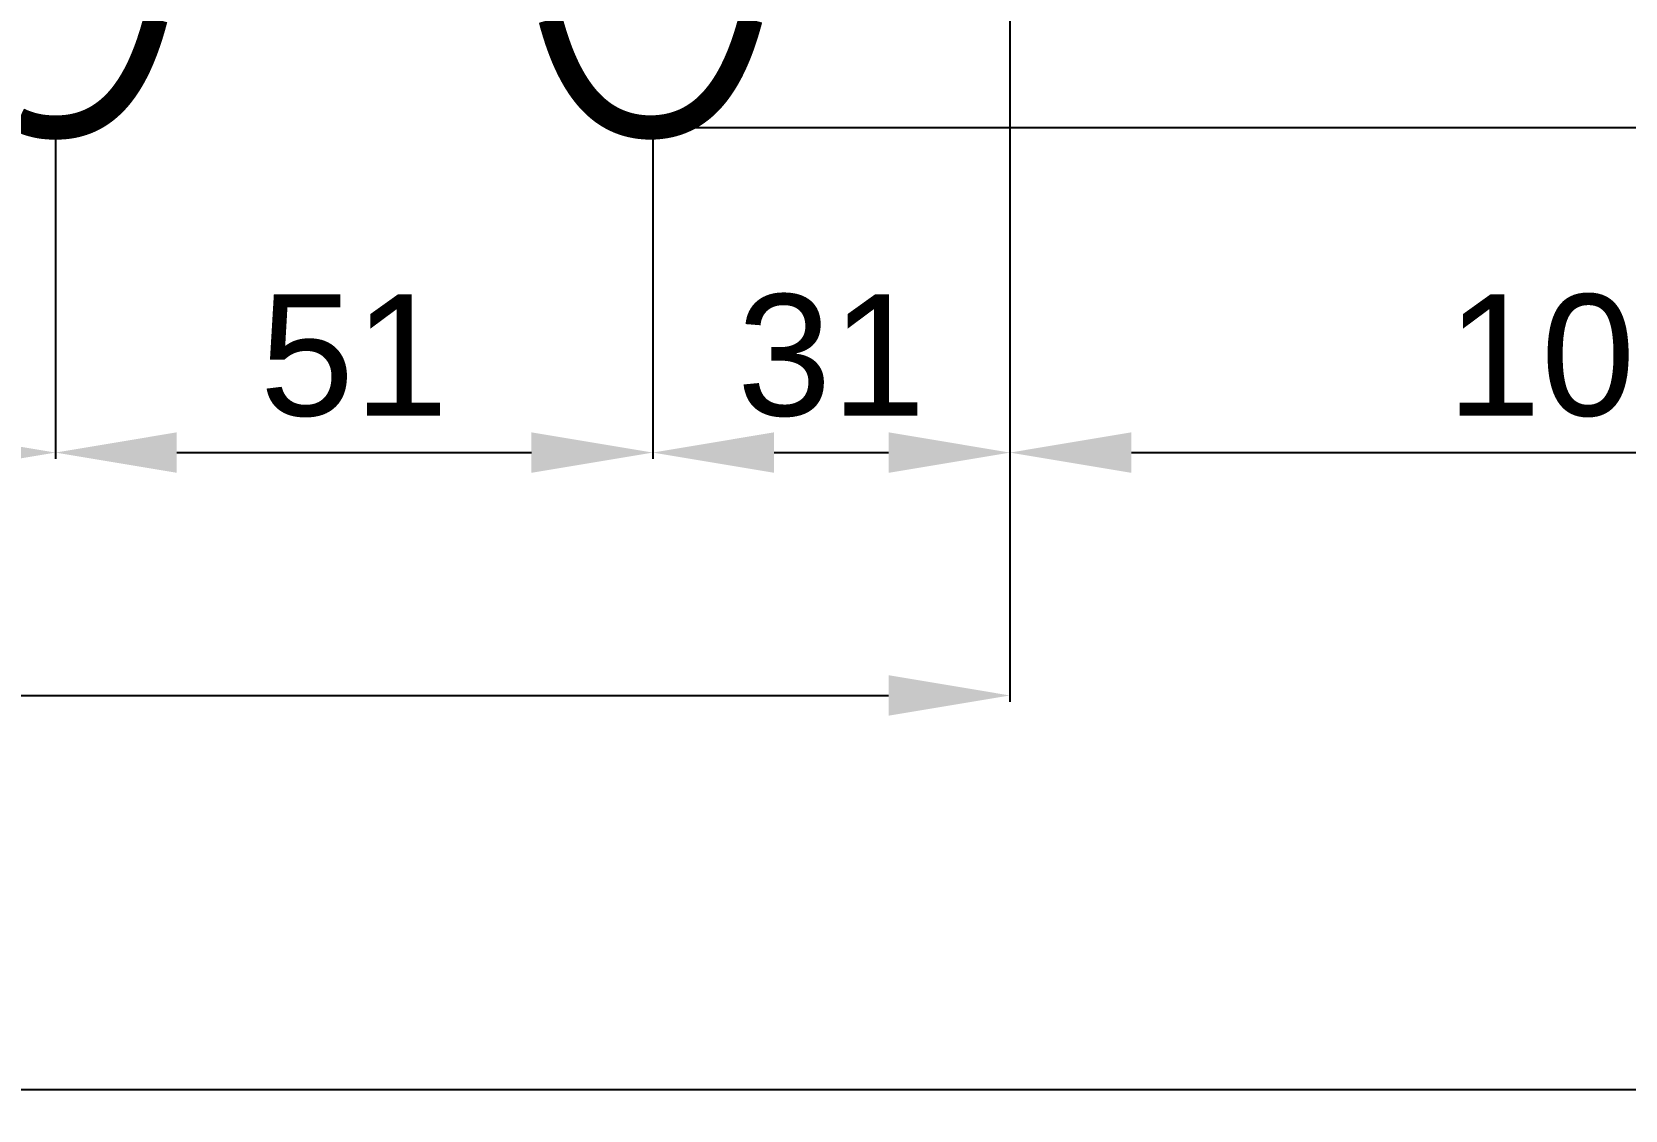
# Model space of a CAD drawing. Header units: inches. Extents: x 0 to 1068, y -53 to 297.
# Drawn here: x 136.11 to 182.04, y 138.3 to 169.38 of the extents above; entities that cross this region are included whole.
import ezdxf

# ---------------------------------------------------------------- set-up
doc = ezdxf.new("R2010")
doc.units = ezdxf.units.IN
doc.header["$MEASUREMENT"] = 0
doc.layers.add('WYMIAROWANIE', color=7, linetype='Continuous')
doc.layers.add('ZAWIESIE 2D', color=250, linetype='Continuous')
doc.styles.get("Standard").update_dxf_attribs({"font": 'arial.ttf', "height": 3.5})
doc.dimstyles.get("Standard").update_dxf_attribs({"dimtxt": 3.5, "dimasz": 3.5, "dimexe": 0.18, "dimexo": 0.0625, "dimgap": 1, "dimtad": 1, "dimdec": 0, "dimdsep": 46, "dimtxsty": 'Standard', "dimcen": 0, "dimclrd": 256, "dimclrt": 256, "dimadec": 0, "dimazin": 2, "dimtfac": 1, "dimtdec": 0, "dimtofl": 0, "dimtmove": 0, "dimatfit": 3, "dimfxl": 1, "dimtolj": 1, "dimtzin": 0, "dimarcsym": 0})

# ---------------------------------------------------------------- blocks, each defined once
blk = doc.blocks.new('*D3')
at = {"layer": 'Defpoints', "color": 0, "lineweight": 18, "transparency": 16777216}
for p in [(92.107, 176.226), (164.308, 175.701), (164.308, 150.252)]:
    blk.add_point(p, dxfattribs=at)
at = {"layer": 'WYMIAROWANIE', "color": 0, "lineweight": -2, "transparency": 16777216}
for p, q in [((92.107, 176.164), (92.107, 150.072)), ((164.308, 175.638), (164.308, 150.072))]:
    blk.add_line(p, q, dxfattribs=at)
at = {"layer": 'WYMIAROWANIE', "lineweight": -2, "transparency": 16777216}
blk.add_line((95.607, 150.252), (160.808, 150.252), dxfattribs=at)
at = {"layer": 'WYMIAROWANIE', "lineweight": 18, "transparency": 16777216}
for points in [[(95.607, 150.836), (95.607, 149.669), (92.107, 150.252)], [(160.808, 150.836), (160.808, 149.669), (164.308, 150.252)]]:
    blk.add_solid(points, dxfattribs=at)
at = {"layer": 'WYMIAROWANIE', "lineweight": 18, "transparency": 16777216, "insert": (128.208, 153.01), "char_height": 3.5, "width": 7.7807, "attachment_point": 5}
blk.add_mtext('\\A1;217', dxfattribs=at)
blk = doc.blocks.new('*D4')
at = {"layer": 'Defpoints', "color": 0, "lineweight": 18, "transparency": 16777216}
for p in [(197.646, 176.226), (164.308, 175.701), (197.646, 157.252)]:
    blk.add_point(p, dxfattribs=at)
at = {"layer": 'WYMIAROWANIE', "color": 0, "lineweight": -2, "transparency": 16777216}
for p, q in [((197.646, 176.164), (197.646, 157.072)), ((164.308, 175.638), (164.308, 157.072))]:
    blk.add_line(p, q, dxfattribs=at)
at = {"layer": 'WYMIAROWANIE', "lineweight": -2, "transparency": 16777216}
blk.add_line((167.808, 157.252), (194.146, 157.252), dxfattribs=at)
at = {"layer": 'WYMIAROWANIE', "lineweight": 18, "transparency": 16777216}
for points in [[(167.808, 157.836), (167.808, 156.669), (164.308, 157.252)], [(194.146, 157.836), (194.146, 156.669), (197.646, 157.252)]]:
    blk.add_solid(points, dxfattribs=at)
at = {"layer": 'WYMIAROWANIE', "lineweight": 18, "transparency": 16777216, "insert": (180.977, 160.039), "char_height": 3.5, "width": 5.01126, "attachment_point": 5}
blk.add_mtext('\\A1;100', dxfattribs=at)
blk = doc.blocks.new('*D5')
at = {"layer": 'Defpoints', "color": 0, "lineweight": 18, "transparency": 16777216}
for p in [(58.77, 176.226), (197.646, 176.226), (58.77, 138.885)]:
    blk.add_point(p, dxfattribs=at)
at = {"layer": 'WYMIAROWANIE', "color": 0, "lineweight": -2, "transparency": 16777216}
for p, q in [((58.77, 176.164), (58.77, 138.705)), ((197.646, 176.164), (197.646, 138.705))]:
    blk.add_line(p, q, dxfattribs=at)
at = {"layer": 'WYMIAROWANIE', "lineweight": -2, "transparency": 16777216}
blk.add_line((194.146, 138.885), (62.27, 138.885), dxfattribs=at)
at = {"layer": 'WYMIAROWANIE', "lineweight": 18, "transparency": 16777216}
for points in [[(62.27, 139.468), (62.27, 138.301), (58.77, 138.885)], [(194.146, 139.468), (194.146, 138.301), (197.646, 138.885)]]:
    blk.add_solid(points, dxfattribs=at)
at = {"layer": 'WYMIAROWANIE', "lineweight": 18, "transparency": 16777216, "insert": (128.208, 141.642), "char_height": 3.5, "attachment_point": 5}
blk.add_mtext('\\A1;417', dxfattribs=at)
blk = doc.blocks.new('*D32')
at = {"layer": 'Defpoints', "color": 0, "lineweight": 18, "transparency": 16777216}
for p in [(119.608, 166.622), (136.786, 166.622), (136.786, 157.252)]:
    blk.add_point(p, dxfattribs=at)
at = {"layer": 'WYMIAROWANIE', "color": 0, "lineweight": -2, "transparency": 16777216}
for p, q in [((119.608, 166.559), (119.608, 157.072)), ((136.786, 166.559), (136.786, 157.072))]:
    blk.add_line(p, q, dxfattribs=at)
at = {"layer": 'WYMIAROWANIE', "lineweight": -2, "transparency": 16777216}
blk.add_line((123.108, 157.252), (133.286, 157.252), dxfattribs=at)
at = {"layer": 'WYMIAROWANIE', "lineweight": 18, "transparency": 16777216}
for points in [[(123.108, 157.836), (123.108, 156.669), (119.608, 157.252)], [(133.286, 157.836), (133.286, 156.669), (136.786, 157.252)]]:
    blk.add_solid(points, dxfattribs=at)
at = {"layer": 'WYMIAROWANIE', "lineweight": 18, "transparency": 16777216, "insert": (128.197, 160.039), "char_height": 3.5, "attachment_point": 5}
blk.add_mtext('\\A1;51', dxfattribs=at)
blk = doc.blocks.new('*D33')
at = {"layer": 'Defpoints', "color": 0, "lineweight": 18, "transparency": 16777216}
for p in [(136.786, 166.622), (154.008, 166.66), (154.008, 157.252)]:
    blk.add_point(p, dxfattribs=at)
at = {"layer": 'WYMIAROWANIE', "color": 0, "lineweight": -2, "transparency": 16777216}
for p, q in [((136.786, 166.559), (136.786, 157.072)), ((154.008, 166.598), (154.008, 157.072))]:
    blk.add_line(p, q, dxfattribs=at)
at = {"layer": 'WYMIAROWANIE', "lineweight": -2, "transparency": 16777216}
blk.add_line((140.286, 157.252), (150.508, 157.252), dxfattribs=at)
at = {"layer": 'WYMIAROWANIE', "lineweight": 18, "transparency": 16777216}
for points in [[(140.286, 157.836), (140.286, 156.669), (136.786, 157.252)], [(150.508, 157.836), (150.508, 156.669), (154.008, 157.252)]]:
    blk.add_solid(points, dxfattribs=at)
at = {"layer": 'WYMIAROWANIE', "lineweight": 18, "transparency": 16777216, "insert": (145.397, 160.039), "char_height": 3.5, "attachment_point": 5}
blk.add_mtext('\\A1;51', dxfattribs=at)
blk = doc.blocks.new('*D34')
at = {"layer": 'Defpoints', "color": 0, "lineweight": 18, "transparency": 16777216}
for p in [(164.308, 176.226), (154.008, 166.66), (164.308, 157.252)]:
    blk.add_point(p, dxfattribs=at)
at = {"layer": 'WYMIAROWANIE', "color": 0, "lineweight": -2, "transparency": 16777216}
for p, q in [((164.308, 176.164), (164.308, 157.072)), ((154.008, 166.598), (154.008, 157.072))]:
    blk.add_line(p, q, dxfattribs=at)
at = {"layer": 'WYMIAROWANIE', "lineweight": -2, "transparency": 16777216}
blk.add_line((157.508, 157.252), (160.808, 157.252), dxfattribs=at)
at = {"layer": 'WYMIAROWANIE', "lineweight": 18, "transparency": 16777216}
for points in [[(157.508, 157.836), (157.508, 156.669), (154.008, 157.252)], [(160.808, 157.836), (160.808, 156.669), (164.308, 157.252)]]:
    blk.add_solid(points, dxfattribs=at)
at = {"layer": 'WYMIAROWANIE', "lineweight": 18, "transparency": 16777216, "insert": (159.158, 160.041), "char_height": 3.5, "attachment_point": 5}
blk.add_mtext('\\A1;31', dxfattribs=at)
blk = doc.blocks.new('*D42')
at = {"layer": 'Defpoints', "color": 0, "lineweight": 18, "transparency": 16777216}
for p in [(154.019, 224.54), (190.197, 224.54), (153.97, 166.62)]:
    blk.add_point(p, dxfattribs=at)
at = {"layer": 'WYMIAROWANIE', "color": 0, "lineweight": -2, "transparency": 16777216}
for p, q in [((154.081, 224.54), (190.377, 224.54)), ((154.032, 166.62), (190.377, 166.62))]:
    blk.add_line(p, q, dxfattribs=at)
at = {"layer": 'WYMIAROWANIE', "lineweight": -2, "transparency": 16777216}
blk.add_line((190.197, 170.12), (190.197, 221.04), dxfattribs=at)
at = {"layer": 'WYMIAROWANIE', "lineweight": 18, "transparency": 16777216}
for points in [[(189.614, 221.04), (190.781, 221.04), (190.197, 224.54)], [(189.614, 170.12), (190.781, 170.12), (190.197, 166.62)]]:
    blk.add_solid(points, dxfattribs=at)
at = {"layer": 'WYMIAROWANIE', "lineweight": 18, "transparency": 16777216, "insert": (187.44, 195.58), "char_height": 3.5, "attachment_point": 5, "rotation": 90}
blk.add_mtext('\\A1;174', dxfattribs=at)

msp = doc.modelspace()

# ---------------------------------------------------------------- linework, layer by layer
at = {"layer": 'ZAWIESIE 2D', "lineweight": 18}
for points in [[(139.672, 169.746, 0.7, 0.7, 0), (139.658, 169.694, 0.7, 0.7, 0), (139.644, 169.643, 0.7, 0.7, 0), (139.63, 169.591, 0.7, 0.7, 0), (139.616, 169.54, 0.7, 0.7, 0), (139.601, 169.489, 0.7, 0.7, 0), (139.587, 169.439, 0.7, 0.7, 0), (139.572, 169.389, 0.7, 0.7, 0), (139.557, 169.339, 0.7, 0.7, 0), (139.542, 169.29, 0.7, 0.7, 0), (139.526, 169.24, 0.7, 0.7, 0), (139.51, 169.192, 0.7, 0.7, 0), (139.494, 169.143, 0.7, 0.7, 0), (139.478, 169.095, 0.7, 0.7, 0), (139.462, 169.047, 0.7, 0.7, 0), (139.445, 169, 0.7, 0.7, 0), (139.429, 168.952, 0.7, 0.7, 0), (139.412, 168.906, 0.7, 0.7, 0), (139.394, 168.859, 0.7, 0.7, 0), (139.377, 168.813, 0.7, 0.7, 0), (139.359, 168.767, 0.7, 0.7, 0), (139.341, 168.722, 0.7, 0.7, 0), (139.323, 168.677, 0.7, 0.7, 0), (139.305, 168.632, 0.7, 0.7, 0), (139.286, 168.588, 0.7, 0.7, 0), (139.267, 168.544, 0.7, 0.7, 0), (139.248, 168.501, 0.7, 0.7, 0), (139.229, 168.458, 0.7, 0.7, 0), (139.21, 168.415, 0.7, 0.7, 0), (139.19, 168.372, 0.7, 0.7, 0), (139.17, 168.331, 0.7, 0.7, 0), (139.149, 168.289, 0.7, 0.7, 0), (139.129, 168.248, 0.7, 0.7, 0), (139.108, 168.207, 0.7, 0.7, 0), (139.087, 168.167, 0.7, 0.7, 0), (139.066, 168.127, 0.7, 0.7, 0), (139.044, 168.088, 0.7, 0.7, 0), (139.022, 168.049, 0.7, 0.7, 0), (139, 168.01, 0.7, 0.7, 0), (138.978, 167.972, 0.7, 0.7, 0), (138.955, 167.934, 0.7, 0.7, 0), (138.932, 167.897, 0.7, 0.7, 0), (138.909, 167.86, 0.7, 0.7, 0), (138.886, 167.824, 0.7, 0.7, 0), (138.862, 167.788, 0.7, 0.7, 0), (138.838, 167.753, 0.7, 0.7, 0), (138.814, 167.718, 0.7, 0.7, 0), (138.789, 167.683, 0.7, 0.7, 0), (138.765, 167.649, 0.7, 0.7, 0), (138.74, 167.616, 0.7, 0.7, 0), (138.714, 167.582, 0.7, 0.7, 0), (138.689, 167.55, 0.7, 0.7, 0), (138.663, 167.518, 0.7, 0.7, 0), (138.636, 167.486, 0.7, 0.7, 0), (138.61, 167.455, 0.7, 0.7, 0), (138.583, 167.424, 0.7, 0.7, 0), (138.556, 167.394, 0.7, 0.7, 0), (138.528, 167.365, 0.7, 0.7, 0), (138.501, 167.336, 0.7, 0.7, 0), (138.473, 167.307, 0.7, 0.7, 0), (138.444, 167.279, 0.7, 0.7, 0), (138.416, 167.252, 0.7, 0.7, 0), (138.387, 167.225, 0.7, 0.7, 0), (138.357, 167.198, 0.7, 0.7, 0), (138.328, 167.172, 0.7, 0.7, 0), (138.298, 167.147, 0.7, 0.7, 0), (138.268, 167.122, 0.7, 0.7, 0), (138.237, 167.098, 0.7, 0.7, 0), (138.206, 167.074, 0.7, 0.7, 0), (138.175, 167.051, 0.7, 0.7, 0), (138.143, 167.028, 0.7, 0.7, 0), (138.112, 167.006, 0.7, 0.7, 0), (138.079, 166.985, 0.7, 0.7, 0), (138.047, 166.964, 0.7, 0.7, 0), (138.014, 166.944, 0.7, 0.7, 0), (137.981, 166.924, 0.7, 0.7, 0), (137.947, 166.905, 0.7, 0.7, 0), (137.913, 166.886, 0.7, 0.7, 0), (137.879, 166.868, 0.7, 0.7, 0), (137.845, 166.851, 0.7, 0.7, 0), (137.81, 166.834, 0.7, 0.7, 0), (137.775, 166.818, 0.7, 0.7, 0), (137.739, 166.802, 0.7, 0.7, 0), (137.703, 166.787, 0.7, 0.7, 0), (137.667, 166.773, 0.7, 0.7, 0), (137.63, 166.759, 0.7, 0.7, 0), (137.593, 166.746, 0.7, 0.7, 0), (137.556, 166.734, 0.7, 0.7, 0), (137.518, 166.722, 0.7, 0.7, 0), (137.48, 166.711, 0.7, 0.7, 0), (137.441, 166.7, 0.7, 0.7, 0), (137.402, 166.69, 0.7, 0.7, 0), (137.363, 166.681, 0.7, 0.7, 0), (137.324, 166.672, 0.7, 0.7, 0), (137.284, 166.664, 0.7, 0.7, 0), (137.243, 166.657, 0.7, 0.7, 0), (137.203, 166.65, 0.7, 0.7, 0), (137.162, 166.644, 0.7, 0.7, 0), (137.12, 166.639, 0.7, 0.7, 0), (137.078, 166.635, 0.7, 0.7, 0), (137.036, 166.631, 0.7, 0.7, 0), (136.993, 166.627, 0.7, 0.7, 0), (136.95, 166.625, 0.7, 0.7, 0), (136.907, 166.623, 0.7, 0.7, 0), (136.863, 166.622, 0.7, 0.7, 0), (136.819, 166.621, 0.7, 0.7, 0), (136.71, 166.622, 0.7, 0.7, 0), (136.666, 166.623, 0.7, 0.7, 0), (136.622, 166.625, 0.7, 0.7, 0), (136.579, 166.627, 0.7, 0.7, 0), (136.537, 166.631, 0.7, 0.7, 0), (136.494, 166.635, 0.7, 0.7, 0), (136.453, 166.639, 0.7, 0.7, 0), (136.411, 166.644, 0.7, 0.7, 0), (136.37, 166.65, 0.7, 0.7, 0), (136.329, 166.657, 0.7, 0.7, 0), (136.289, 166.664, 0.7, 0.7, 0), (136.249, 166.672, 0.7, 0.7, 0), (136.209, 166.681, 0.7, 0.7, 0), (136.17, 166.69, 0.7, 0.7, 0), (136.131, 166.7, 0.7, 0.7, 0), (136.093, 166.711, 0.7, 0.7, 0), (136.055, 166.722, 0.7, 0.7, 0), (136.017, 166.734, 0.7, 0.7, 0), (135.98, 166.746, 0.7, 0.7, 0), (135.943, 166.759, 0.7, 0.7, 0), (135.906, 166.773, 0.7, 0.7, 0), (135.87, 166.787, 0.7, 0.7, 0), (135.834, 166.802, 0.7, 0.7, 0), (135.798, 166.818, 0.7, 0.7, 0), (135.763, 166.834, 0.7, 0.7, 0), (135.728, 166.851, 0.7, 0.7, 0)], [(156.826, 169.739, 0.7, 0.7, 0), (156.81, 169.681, 0.7, 0.7, 0), (156.794, 169.623, 0.7, 0.7, 0), (156.778, 169.565, 0.7, 0.7, 0), (156.762, 169.508, 0.7, 0.7, 0), (156.745, 169.451, 0.7, 0.7, 0), (156.728, 169.395, 0.7, 0.7, 0), (156.711, 169.339, 0.7, 0.7, 0), (156.694, 169.283, 0.7, 0.7, 0), (156.676, 169.228, 0.7, 0.7, 0), (156.658, 169.173, 0.7, 0.7, 0), (156.64, 169.119, 0.7, 0.7, 0), (156.621, 169.065, 0.7, 0.7, 0), (156.603, 169.011, 0.7, 0.7, 0), (156.584, 168.958, 0.7, 0.7, 0), (156.564, 168.906, 0.7, 0.7, 0), (156.545, 168.853, 0.7, 0.7, 0), (156.525, 168.802, 0.7, 0.7, 0), (156.505, 168.75, 0.7, 0.7, 0), (156.484, 168.699, 0.7, 0.7, 0), (156.463, 168.649, 0.7, 0.7, 0), (156.442, 168.599, 0.7, 0.7, 0), (156.421, 168.55, 0.7, 0.7, 0), (156.399, 168.501, 0.7, 0.7, 0), (156.377, 168.452, 0.7, 0.7, 0), (156.355, 168.404, 0.7, 0.7, 0), (156.332, 168.357, 0.7, 0.7, 0), (156.309, 168.31, 0.7, 0.7, 0), (156.286, 168.263, 0.7, 0.7, 0), (156.263, 168.217, 0.7, 0.7, 0), (156.239, 168.172, 0.7, 0.7, 0), (156.214, 168.127, 0.7, 0.7, 0), (156.19, 168.083, 0.7, 0.7, 0), (156.165, 168.039, 0.7, 0.7, 0), (156.14, 167.996, 0.7, 0.7, 0), (156.114, 167.953, 0.7, 0.7, 0), (156.088, 167.911, 0.7, 0.7, 0), (156.062, 167.869, 0.7, 0.7, 0), (156.035, 167.828, 0.7, 0.7, 0), (156.008, 167.788, 0.7, 0.7, 0), (155.981, 167.748, 0.7, 0.7, 0), (155.953, 167.709, 0.7, 0.7, 0), (155.925, 167.67, 0.7, 0.7, 0), (155.897, 167.632, 0.7, 0.7, 0), (155.868, 167.595, 0.7, 0.7, 0), (155.839, 167.558, 0.7, 0.7, 0), (155.809, 167.522, 0.7, 0.7, 0), (155.78, 167.486, 0.7, 0.7, 0), (155.749, 167.451, 0.7, 0.7, 0), (155.719, 167.417, 0.7, 0.7, 0), (155.688, 167.383, 0.7, 0.7, 0), (155.656, 167.35, 0.7, 0.7, 0), (155.624, 167.317, 0.7, 0.7, 0), (155.592, 167.286, 0.7, 0.7, 0), (155.559, 167.255, 0.7, 0.7, 0), (155.526, 167.224, 0.7, 0.7, 0), (155.493, 167.194, 0.7, 0.7, 0), (155.459, 167.165, 0.7, 0.7, 0), (155.425, 167.137, 0.7, 0.7, 0), (155.39, 167.109, 0.7, 0.7, 0), (155.355, 167.082, 0.7, 0.7, 0), (155.319, 167.056, 0.7, 0.7, 0), (155.284, 167.03, 0.7, 0.7, 0), (155.247, 167.006, 0.7, 0.7, 0), (155.21, 166.981, 0.7, 0.7, 0), (155.173, 166.958, 0.7, 0.7, 0), (155.135, 166.935, 0.7, 0.7, 0), (155.097, 166.913, 0.7, 0.7, 0), (155.059, 166.892, 0.7, 0.7, 0), (155.02, 166.872, 0.7, 0.7, 0), (154.98, 166.852, 0.7, 0.7, 0), (154.941, 166.833, 0.7, 0.7, 0), (154.9, 166.815, 0.7, 0.7, 0), (154.859, 166.798, 0.7, 0.7, 0), (154.818, 166.781, 0.7, 0.7, 0), (154.776, 166.765, 0.7, 0.7, 0), (154.734, 166.75, 0.7, 0.7, 0), (154.692, 166.736, 0.7, 0.7, 0), (154.649, 166.723, 0.7, 0.7, 0), (154.605, 166.71, 0.7, 0.7, 0), (154.561, 166.698, 0.7, 0.7, 0), (154.516, 166.687, 0.7, 0.7, 0), (154.471, 166.677, 0.7, 0.7, 0), (154.426, 166.668, 0.7, 0.7, 0), (154.38, 166.659, 0.7, 0.7, 0), (154.333, 166.652, 0.7, 0.7, 0), (154.286, 166.645, 0.7, 0.7, 0), (154.239, 166.639, 0.7, 0.7, 0), (154.191, 166.634, 0.7, 0.7, 0), (154.142, 166.629, 0.7, 0.7, 0), (154.093, 166.626, 0.7, 0.7, 0), (154.044, 166.624, 0.7, 0.7, 0), (153.994, 166.622, 0.7, 0.7, 0), (153.943, 166.621, 0.7, 0.7, 0), (153.899, 166.622, 0.7, 0.7, 0), (153.856, 166.623, 0.7, 0.7, 0), (153.813, 166.625, 0.7, 0.7, 0), (153.77, 166.628, 0.7, 0.7, 0), (153.727, 166.631, 0.7, 0.7, 0), (153.685, 166.635, 0.7, 0.7, 0), (153.644, 166.639, 0.7, 0.7, 0), (153.603, 166.644, 0.7, 0.7, 0), (153.562, 166.65, 0.7, 0.7, 0), (153.521, 166.657, 0.7, 0.7, 0), (153.481, 166.664, 0.7, 0.7, 0), (153.441, 166.671, 0.7, 0.7, 0), (153.402, 166.68, 0.7, 0.7, 0), (153.363, 166.689, 0.7, 0.7, 0), (153.324, 166.698, 0.7, 0.7, 0), (153.286, 166.709, 0.7, 0.7, 0), (153.248, 166.719, 0.7, 0.7, 0), (153.211, 166.731, 0.7, 0.7, 0), (153.173, 166.743, 0.7, 0.7, 0), (153.137, 166.756, 0.7, 0.7, 0), (153.1, 166.769, 0.7, 0.7, 0), (153.064, 166.783, 0.7, 0.7, 0), (153.028, 166.797, 0.7, 0.7, 0), (152.993, 166.812, 0.7, 0.7, 0), (152.958, 166.828, 0.7, 0.7, 0), (152.923, 166.844, 0.7, 0.7, 0), (152.888, 166.861, 0.7, 0.7, 0), (152.854, 166.878, 0.7, 0.7, 0), (152.82, 166.896, 0.7, 0.7, 0), (152.787, 166.915, 0.7, 0.7, 0), (152.754, 166.934, 0.7, 0.7, 0), (152.721, 166.953, 0.7, 0.7, 0), (152.689, 166.973, 0.7, 0.7, 0), (152.657, 166.994, 0.7, 0.7, 0), (152.625, 167.015, 0.7, 0.7, 0), (152.593, 167.037, 0.7, 0.7, 0), (152.562, 167.059, 0.7, 0.7, 0), (152.531, 167.082, 0.7, 0.7, 0), (152.501, 167.106, 0.7, 0.7, 0), (152.471, 167.13, 0.7, 0.7, 0), (152.441, 167.154, 0.7, 0.7, 0), (152.411, 167.179, 0.7, 0.7, 0), (152.382, 167.205, 0.7, 0.7, 0), (152.353, 167.231, 0.7, 0.7, 0), (152.324, 167.257, 0.7, 0.7, 0), (152.296, 167.284, 0.7, 0.7, 0), (152.268, 167.312, 0.7, 0.7, 0), (152.24, 167.34, 0.7, 0.7, 0), (152.213, 167.368, 0.7, 0.7, 0), (152.186, 167.397, 0.7, 0.7, 0), (152.159, 167.426, 0.7, 0.7, 0), (152.132, 167.456, 0.7, 0.7, 0), (152.106, 167.487, 0.7, 0.7, 0), (152.08, 167.518, 0.7, 0.7, 0), (152.054, 167.549, 0.7, 0.7, 0), (152.029, 167.581, 0.7, 0.7, 0), (152.004, 167.613, 0.7, 0.7, 0), (151.979, 167.646, 0.7, 0.7, 0), (151.954, 167.679, 0.7, 0.7, 0), (151.93, 167.713, 0.7, 0.7, 0), (151.906, 167.747, 0.7, 0.7, 0), (151.882, 167.782, 0.7, 0.7, 0), (151.859, 167.817, 0.7, 0.7, 0), (151.836, 167.852, 0.7, 0.7, 0), (151.813, 167.888, 0.7, 0.7, 0), (151.79, 167.924, 0.7, 0.7, 0), (151.767, 167.961, 0.7, 0.7, 0), (151.745, 167.998, 0.7, 0.7, 0), (151.723, 168.036, 0.7, 0.7, 0), (151.702, 168.074, 0.7, 0.7, 0), (151.68, 168.112, 0.7, 0.7, 0), (151.659, 168.151, 0.7, 0.7, 0), (151.638, 168.19, 0.7, 0.7, 0), (151.618, 168.23, 0.7, 0.7, 0), (151.597, 168.269, 0.7, 0.7, 0), (151.577, 168.31, 0.7, 0.7, 0), (151.557, 168.351, 0.7, 0.7, 0), (151.537, 168.392, 0.7, 0.7, 0), (151.518, 168.433, 0.7, 0.7, 0), (151.499, 168.475, 0.7, 0.7, 0), (151.48, 168.517, 0.7, 0.7, 0), (151.461, 168.56, 0.7, 0.7, 0), (151.442, 168.603, 0.7, 0.7, 0), (151.424, 168.646, 0.7, 0.7, 0), (151.406, 168.69, 0.7, 0.7, 0), (151.388, 168.734, 0.7, 0.7, 0), (151.371, 168.779, 0.7, 0.7, 0), (151.353, 168.823, 0.7, 0.7, 0), (151.336, 168.868, 0.7, 0.7, 0), (151.319, 168.914, 0.7, 0.7, 0), (151.302, 168.96, 0.7, 0.7, 0), (151.286, 169.006, 0.7, 0.7, 0), (151.269, 169.052, 0.7, 0.7, 0), (151.253, 169.099, 0.7, 0.7, 0), (151.237, 169.146, 0.7, 0.7, 0), (151.222, 169.193, 0.7, 0.7, 0), (151.206, 169.241, 0.7, 0.7, 0), (151.191, 169.289, 0.7, 0.7, 0), (151.176, 169.337, 0.7, 0.7, 0), (151.161, 169.386, 0.7, 0.7, 0), (151.146, 169.435, 0.7, 0.7, 0), (151.132, 169.484, 0.7, 0.7, 0), (151.117, 169.533, 0.7, 0.7, 0), (151.103, 169.583, 0.7, 0.7, 0), (151.089, 169.633, 0.7, 0.7, 0), (151.076, 169.684, 0.7, 0.7, 0), (151.062, 169.734, 0.7, 0.7, 0)]]:
    msp.add_lwpolyline(points, format="xyseb", dxfattribs=at)

# ---------------------------------------------------------------- dimensions: what is measured, and where the dimension line sits
at = {"layer": 'WYMIAROWANIE', "color": 5, "lineweight": 18}
dim = msp.add_linear_dim(base=(190.197, 224.54), p1=(153.97, 166.62), p2=(154.019, 224.54), angle=90, text='174', dimstyle='Standard', dxfattribs=at)
dim.commit()
dim.dimension.update_dxf_attribs({"geometry": '*D42', "text_midpoint": (190.197, 195.58), "dimtype": 160})
for base, p1, p2, text, picture, middle in [((58.77, 138.885), (197.646, 176.226), (58.77, 176.226), '417', '*D5', (128.208, 141.642)), ((164.308, 150.252), (92.107, 176.226), (164.308, 175.701), '217', '*D3', (128.208, 153.01)), ((164.308, 157.252), (154.008, 166.66), (164.308, 176.226), '31', '*D34', (159.158, 160.041)), ((197.646, 157.252), (164.308, 175.701), (197.646, 176.226), '100', '*D4', (180.977, 160.039)), ((154.008, 157.252), (136.786, 166.622), (154.008, 166.66), '51', '*D33', (145.397, 160.039))]:
    dim = msp.add_linear_dim(base=base, p1=p1, p2=p2, text=text, dimstyle='Standard', override={"dimtmove": 1}, dxfattribs=at)
    dim.commit()
    dim.dimension.update_dxf_attribs({"geometry": picture, "text_midpoint": middle})
dim = msp.add_linear_dim(base=(136.786, 157.252), p1=(119.608, 166.622), p2=(136.786, 166.622), text='51', dimstyle='Standard', dxfattribs=at)
dim.commit()
dim.dimension.update_dxf_attribs({"geometry": '*D32', "text_midpoint": (128.197, 160.039)})

doc.saveas('drawing.dxf')
